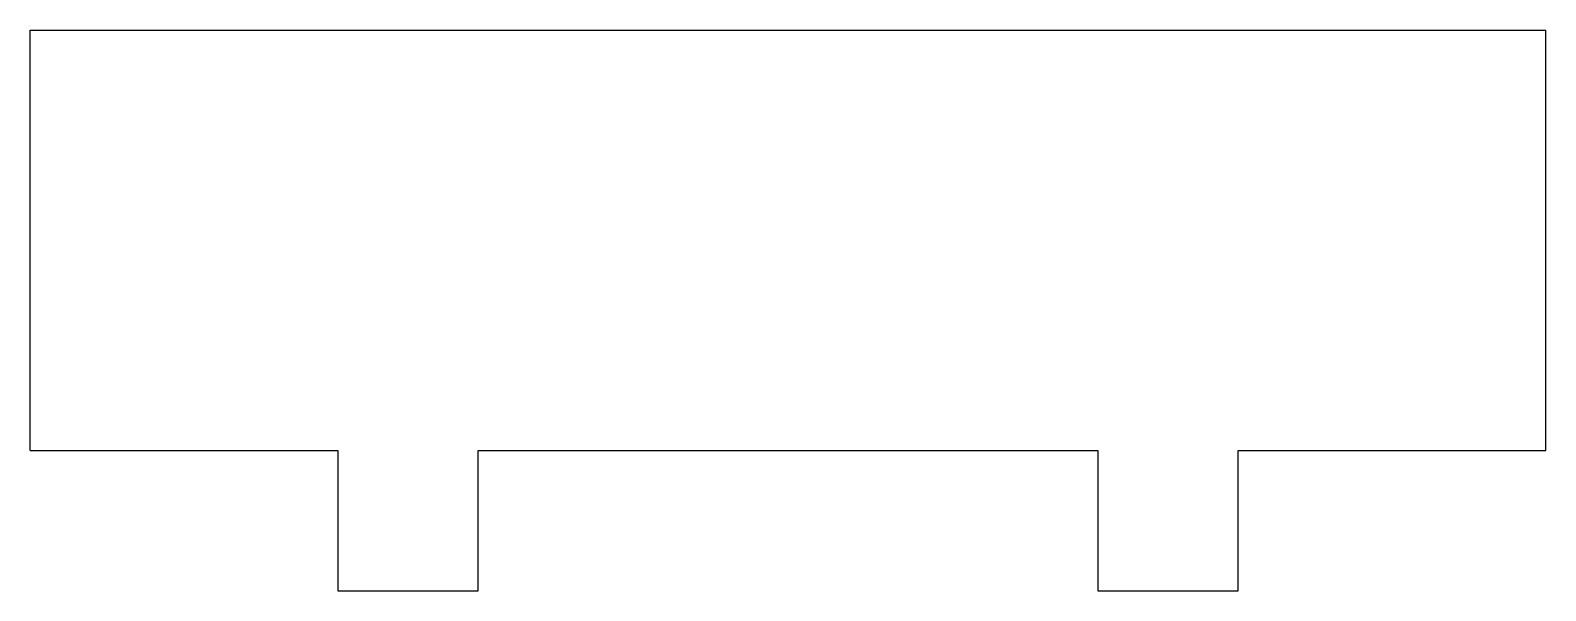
# Model space of a CAD drawing. Header units: millimetres. Extents: x -15 to 195, y -68 to 10.
import ezdxf

# ---------------------------------------------------------------- set-up
doc = ezdxf.new("R2010")
doc.units = ezdxf.units.MM

msp = doc.modelspace()

# ---------------------------------------------------------------- linework, layer by layer
for p, q in [((-14.95, 10.2), (195.45, 10.2)), ((-14.95, -48.2), (-14.95, 10.2)), ((195.45, -48.2), (195.45, 10.2)), ((-14.95, -48.2), (27.75, -48.2)), ((27.75, -48.2), (27.75, -67.7)), ((47.25, -67.7), (47.25, -48.2)), ((47.25, -48.2), (133.25, -48.2)), ((133.25, -48.2), (133.25, -67.7)), ((152.75, -67.7), (152.75, -48.2)), ((152.75, -48.2), (195.45, -48.2)), ((27.75, -67.7), (47.25, -67.7)), ((133.25, -67.7), (152.75, -67.7))]:
    msp.add_line(p, q)

doc.saveas('drawing.dxf')
